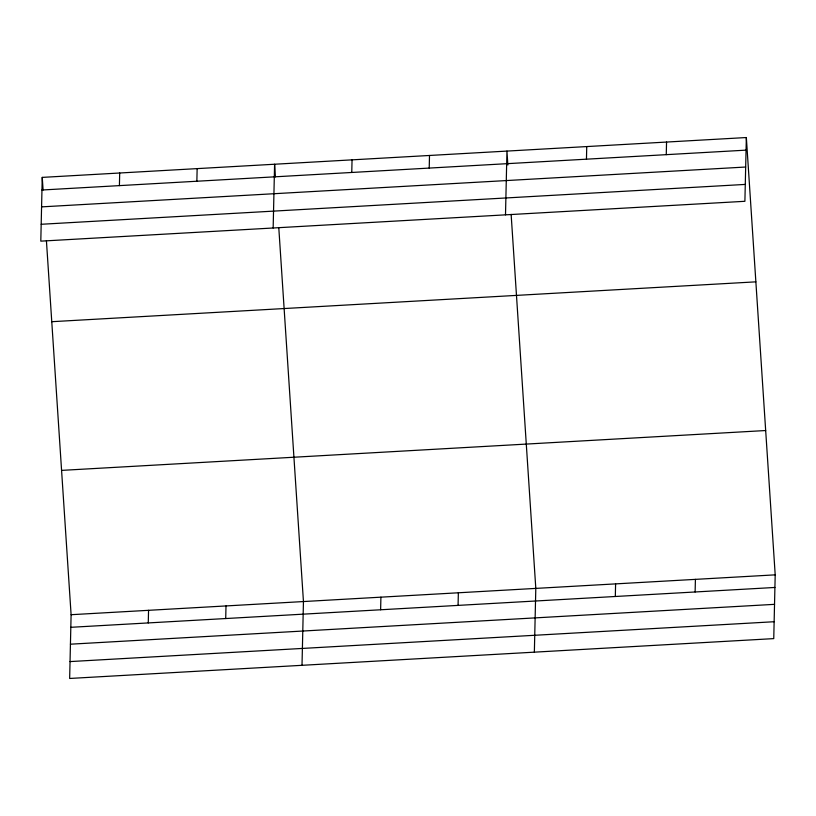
<?xml version="1.0" encoding="UTF-8"?>
<svg xmlns="http://www.w3.org/2000/svg" width="816" height="816" viewBox="0 0 816 816"><rect width="100%" height="100%" fill="white"/><g stroke="black" fill="none" stroke-linecap="round" stroke-linejoin="round"><path stroke-width="1.22" d="M42.248 177.388L40.8 241.148L744.896 201.297L746.344 137.537L42.248 177.388L43.085 190.046M46.42 240.689L71.104 614.703L69.656 678.463L773.752 638.612L775.2 574.852L746.344 137.537M119.411 185.62L119.697 173.002M148.267 622.924L148.553 610.317M196.86 181.234L197.146 168.626M225.716 618.538L226.001 605.931M273.156 228.001L274.594 164.24L275.431 176.899M302.012 665.315L303.45 601.545L278.776 227.531M351.767 172.462L352.053 159.854M380.623 609.776L380.909 597.169M429.216 168.086L429.502 155.468M458.072 605.39L458.357 592.783M505.502 214.853L506.95 151.082L507.868 165.016M534.358 652.157L535.806 588.397L511.132 214.384M586.459 159.181L586.745 146.574M615.315 596.486L615.601 583.879M666.264 154.663L666.55 142.055M695.12 591.977L695.405 579.36M41.963 190.006L746.059 150.144M41.575 206.876L745.671 167.025M41.188 224.278L745.283 184.416M51.765 321.698L755.871 281.846M61.577 470.383L765.673 430.532M71.104 614.703L775.2 574.852M70.819 627.31L774.914 587.459M70.431 644.191L774.527 604.34M70.043 661.582L774.139 621.731"/></g></svg>
